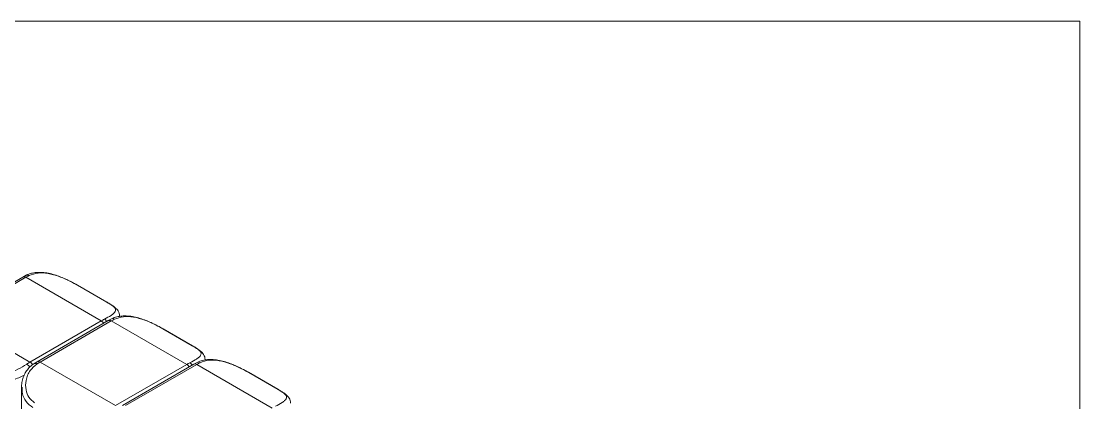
# Model space of a CAD drawing. Header units: millimetres. Extents: x 5 to 292, y 5 to 205.
# Drawn here: x 202.9 to 292.2, y 172.9 to 205 of the extents above; entities that cross this region are included whole.
import ezdxf

# ---------------------------------------------------------------- set-up
doc = ezdxf.new("R2010")
doc.units = ezdxf.units.MM

msp = doc.modelspace()

# ---------------------------------------------------------------- linework, layer by layer
at = {"color": 7, "linetype": 'Continuous', "lineweight": 0}
for p, q in [((5.245, 205.05), (292.245, 205.05)), ((292.245, 205.05), (292.245, 5.05))]:
    msp.add_line(p, q, dxfattribs=at)
at = {"color": 7, "linetype": 'Continuous', "lineweight": 15}
for p, q in [((203.085, 183.48), (197.075, 180.01)), ((203.335, 183.455), (197.325, 179.985)), ((203.359, 183.628), (203.085, 183.48)), ((203.335, 183.455), (209.699, 179.781)), ((210.159, 181.366), (207.684, 182.795)), ((210.196, 181.35), (207.721, 182.779)), ((197.325, 179.985), (203.688, 176.312)), ((203.688, 176.312), (209.699, 179.781)), ((210.297, 179.806), (204.287, 176.336)), ((210.547, 179.781), (204.537, 176.312)), ((210.572, 179.954), (210.297, 179.806)), ((210.547, 179.781), (216.911, 176.108)), ((217.371, 177.693), (214.896, 179.121)), ((217.409, 177.677), (214.934, 179.105)), ((204.287, 176.336), (204.015, 176.169)), ((204.537, 176.312), (210.901, 172.638)), ((210.901, 172.638), (216.911, 176.108)), ((217.51, 176.132), (211.5, 172.663)), ((217.76, 176.108), (211.749, 172.638)), ((217.784, 176.28), (217.51, 176.132)), ((217.76, 176.108), (224.124, 172.434)), ((224.583, 174.019), (222.109, 175.448)), ((224.621, 174.003), (222.146, 175.432)), ((202.984, 174.2), (202.984, 169.902)), ((203.025, 174.132), (203.022, 174.201))]:
    msp.add_line(p, q, dxfattribs=at)
at = {"color": 7, "linetype": 'Continuous', "lineweight": 15, "flags": 128}
for points in [[(207.721, 182.779), (207.715, 182.783), (207.684, 182.795)], [(210.159, 181.366), (210.19, 181.354), (210.196, 181.35)], [(214.934, 179.105), (214.927, 179.109), (214.896, 179.121)], [(217.371, 177.693), (217.402, 177.68), (217.409, 177.677)], [(222.146, 175.432), (222.14, 175.435), (222.109, 175.448)], [(224.583, 174.019), (224.615, 174.006), (224.621, 174.003)]]:
    msp.add_lwpolyline(points, dxfattribs=at)
at = {"color": 8, "linetype": 'Continuous', "lineweight": 15}
for centre, radius, start, end in [((203.188, 183.251), 0.251, 54.3825, 114.307), ((203.458, 183.387), 0.26, 55.38674, 111.99789), ((209.332, 179.188), 0.698, 34.32882, 58.27123), ((209.632, 179.381), 0.642, 33.14263, 58.22004), ((210.401, 179.577), 0.251, 54.38255, 114.30695), ((210.671, 179.713), 0.26, 55.38709, 111.99719), ((202.988, 175.462), 0.806, 31.39121, 57.82215), ((203.316, 175.711), 0.706, 32.37305, 58.18412), ((204.121, 175.955), 0.238, 52.50748, 116.16515), ((204.391, 176.107), 0.252, 54.38379, 114.29162), ((216.545, 175.514), 0.698, 34.32905, 58.271), ((216.844, 175.708), 0.642, 33.14266, 58.21997), ((217.613, 175.903), 0.251, 54.38264, 114.30713), ((217.883, 176.04), 0.26, 55.38704, 111.99717)]:
    msp.add_arc(centre, radius, start, end, dxfattribs=at)
at = {"color": 7, "linetype": 'Continuous', "lineweight": 15}
for centre, radius, start, end in [((205.873, 179.064), 5.072, 116.54486, 120.02716), ((212.237, 175.39), 5.072, 116.54486, 120.02716), ((213.085, 175.39), 5.072, 116.54463, 120.02738), ((206.498, 171.45), 5.615, 120.02451, 123.27866), ((207.346, 171.451), 5.614, 120.0243, 123.27887), ((219.449, 171.717), 5.072, 116.54463, 120.02738), ((220.298, 171.716), 5.072, 116.54459, 120.02718)]:
    msp.add_arc(centre, radius, start, end, dxfattribs=at)
for points, knots in [([(207.667, 182.809), (207.626, 182.833), (207.479, 182.918), (207.183, 183.074), (206.787, 183.27), (206.352, 183.462), (205.879, 183.638), (205.373, 183.781), (204.853, 183.869), (204.36, 183.886), (203.902, 183.825), (203.573, 183.737), (203.405, 183.643), (203.364, 183.621)], [0, 0, 0, 0, 0.035929, 0.127435, 0.220139, 0.317057, 0.421884, 0.532857, 0.648129, 0.762384, 0.86067, 0.966354, 1, 1, 1, 1]), ([(207.684, 182.795), (207.501, 182.897), (207.183, 183.074), (206.647, 183.329), (206.009, 183.589), (205.228, 183.805), (204.337, 183.864), (203.851, 183.689), (203.606, 183.601)], [0, 0, 0, 0, 0.152328, 0.265817, 0.379543, 0.593125, 0.794797, 1, 1, 1, 1]), ([(209.97, 179.927), (210.172, 180.035), (210.493, 180.205), (210.756, 180.409), (210.922, 180.599), (210.925, 180.801), (210.689, 181.045), (210.335, 181.26), (210.159, 181.366)], [0, 0, 0, 0, 0.199328, 0.316793, 0.437962, 0.643955, 0.823364, 1, 1, 1, 1]), ([(211.246, 180.208), (211.241, 180.279), (211.231, 180.429), (211.128, 180.629), (210.983, 180.807), (210.792, 180.971), (210.545, 181.141), (210.34, 181.269), (210.211, 181.341), (210.191, 181.353)], [0, 0, 0, 0, 0.128222, 0.270475, 0.420663, 0.601082, 0.79496, 0.968487, 1, 1, 1, 1]), ([(214.879, 179.135), (214.838, 179.159), (214.691, 179.244), (214.396, 179.401), (214, 179.596), (213.565, 179.788), (213.092, 179.964), (212.585, 180.108), (212.065, 180.195), (211.572, 180.212), (211.114, 180.151), (210.785, 180.063), (210.617, 179.97), (210.577, 179.947)], [0, 0, 0, 0, 0.035929, 0.127435, 0.220139, 0.317057, 0.421884, 0.532857, 0.648129, 0.762384, 0.86067, 0.966354, 1, 1, 1, 1]), ([(214.896, 179.121), (214.714, 179.223), (214.395, 179.4), (213.859, 179.655), (213.222, 179.915), (212.441, 180.131), (211.549, 180.191), (211.064, 180.016), (210.819, 179.928)], [0, 0, 0, 0, 0.152328, 0.265817, 0.379543, 0.593125, 0.794797, 1, 1, 1, 1]), ([(217.183, 176.254), (217.385, 176.361), (217.705, 176.532), (217.969, 176.735), (218.134, 176.925), (218.137, 177.127), (217.902, 177.371), (217.547, 177.586), (217.371, 177.693)], [0, 0, 0, 0, 0.1993276, 0.3167932, 0.4379616, 0.6439548, 0.8233644, 1, 1, 1, 1]), ([(218.459, 176.534), (218.454, 176.605), (218.444, 176.755), (218.341, 176.955), (218.195, 177.133), (218.005, 177.298), (217.758, 177.467), (217.552, 177.595), (217.423, 177.668), (217.403, 177.679)], [0, 0, 0, 0, 0.128222, 0.270475, 0.420663, 0.601082, 0.79496, 0.968487, 1, 1, 1, 1]), ([(199.34, 175.121), (199.522, 175.044), (199.841, 174.91), (200.377, 174.913), (201.014, 175.014), (201.795, 175.279), (202.687, 175.696), (203.172, 175.994), (203.417, 176.144)], [0, 0, 0, 0, 0.152328, 0.265817, 0.379543, 0.593125, 0.794797, 1, 1, 1, 1]), ([(204.022, 176.161), (203.958, 176.121), (203.772, 176.006), (203.523, 175.748), (203.281, 175.404), (203.107, 175.016), (203.007, 174.597), (202.969, 174.292), (202.987, 174.133), (202.988, 174.123)], [0, 0, 0, 0, 0.092319, 0.266279, 0.441797, 0.617578, 0.798914, 0.986386, 1, 1, 1, 1]), ([(204.266, 176.144), (204.064, 175.978), (203.741, 175.713), (203.479, 175.212), (203.314, 174.665), (203.311, 174.007), (203.547, 173.302), (203.901, 173.017), (204.077, 172.876)], [0, 0, 0, 0, 0.19933, 0.318616, 0.437955, 0.643951, 0.823362, 1, 1, 1, 1]), ([(222.092, 175.461), (222.051, 175.485), (221.904, 175.57), (221.608, 175.727), (221.212, 175.923), (220.777, 176.115), (220.304, 176.291), (219.798, 176.434), (219.278, 176.521), (218.785, 176.538), (218.327, 176.477), (217.998, 176.39), (217.83, 176.296), (217.789, 176.273)], [0, 0, 0, 0, 0.035929, 0.127435, 0.220139, 0.317057, 0.421884, 0.532857, 0.648129, 0.762384, 0.86067, 0.966354, 1, 1, 1, 1]), ([(222.109, 175.448), (221.926, 175.549), (221.608, 175.726), (221.072, 175.981), (220.434, 176.242), (219.653, 176.458), (218.762, 176.517), (218.276, 176.342), (218.031, 176.254)], [0, 0, 0, 0, 0.152328, 0.265817, 0.379543, 0.593125, 0.794797, 1, 1, 1, 1]), ([(224.395, 172.58), (224.597, 172.687), (224.918, 172.858), (225.181, 173.061), (225.347, 173.252), (225.35, 173.453), (225.114, 173.697), (224.76, 173.912), (224.583, 174.019)], [0, 0, 0, 0, 0.199328, 0.316793, 0.437962, 0.643955, 0.823364, 1, 1, 1, 1]), ([(225.671, 172.86), (225.666, 172.931), (225.656, 173.082), (225.553, 173.282), (225.408, 173.46), (225.217, 173.624), (224.97, 173.793), (224.765, 173.922), (224.636, 173.994), (224.616, 174.005)], [0, 0, 0, 0, 0.128222, 0.270475, 0.420663, 0.601082, 0.79496, 0.968487, 1, 1, 1, 1])]:
    msp.add_open_spline(points, degree=3, knots=knots, dxfattribs=at)
at = {"color": 8, "linetype": 'Continuous', "lineweight": 15}
for points, knots in [([(203.212, 175.218), (203.131, 175.176), (202.766, 174.987), (202.001, 174.688), (201.119, 174.464), (200.396, 174.411), (199.778, 174.454), (199.411, 174.618), (199.198, 174.713)], [0, 0, 0, 0, 0.065451, 0.29408, 0.540723, 0.676583, 0.812307, 1, 1, 1, 1]), ([(203.936, 172.468), (203.729, 172.627), (203.318, 172.944), (203.021, 173.573), (203.024, 173.978), (203.025, 174.132)], [0, 0, 0, 0, 0.386185, 0.767154, 1, 1, 1, 1])]:
    msp.add_open_spline(points, degree=3, knots=knots, dxfattribs=at)

doc.saveas('drawing.dxf')
